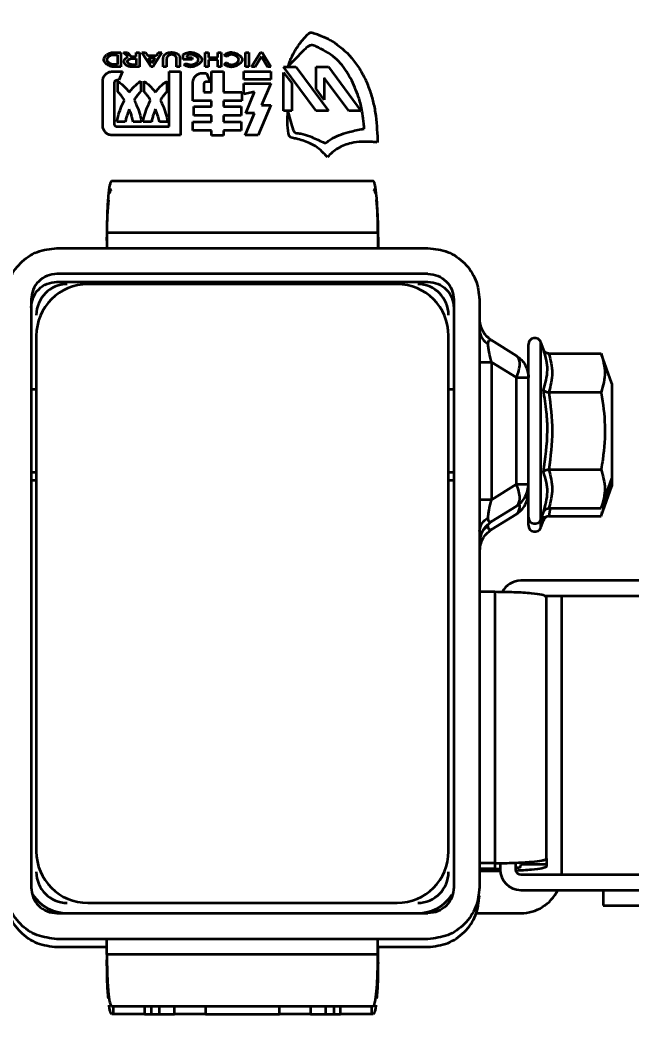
# Model space of a CAD drawing. Header units: millimetres. Extents: x 0 to 420, y 0 to 297.
# Drawn here: x 256.252 to 256.846, y 173.773 to 174.745 of the extents above; entities that cross this region are included whole.
import ezdxf

# ---------------------------------------------------------------- set-up
doc = ezdxf.new("R2010")
doc.units = ezdxf.units.MM
doc.layers.add('尺寸线层', color=150, linetype='Continuous')
doc.styles.add('SLDTEXTSTYLE2', font='TXT', dxfattribs={"width": 0.7})
doc.dimstyles.new('SLDDIMSTYLE0', dxfattribs={"dimtxt": 3.5, "dimasz": 3.302, "dimexe": 0, "dimexo": 0.0625, "dimgap": 0.875, "dimtad": 1, "dimdec": 1, "dimlfac": 100, "dimrnd": 1e-09, "dimzin": 12, "dimdsep": 46, "dimtxsty": 'SLDTEXTSTYLE2', "dimsah": 1, "dimcen": 0.09, "dimadec": 0, "dimazin": 3, "dimtfac": 1, "dimtdec": 3, "dimtofl": 0, "dimtmove": 0, "dimatfit": 3, "dimfxl": 0, "dimfrac": 2, "dimtolj": 1, "dimtzin": 12, "dimarcsym": 0})

# ---------------------------------------------------------------- blocks, each defined once
blk = doc.blocks.new('_D_6')
at = {"layer": '尺寸线层'}
for p, q in [((91.21537, 164.91724), (91.21537, 234.19224)), ((321.31537, 165.18705), (321.31537, 234.19224)), ((321.31537, 233.19224), (91.21537, 233.19224))]:
    blk.add_line(p, q, dxfattribs=at)
for points in [[(91.21537, 233.19224), (94.51737, 232.68424), (94.51737, 233.70024)], [(321.31537, 233.19224), (318.01337, 233.70024), (318.01337, 232.68424)]]:
    blk.add_solid(points, dxfattribs=at)
at = {"layer": '尺寸线层', "insert": (205.17264, 237.70398), "char_height": 3.5, "attachment_point": 1, "style": 'SLDTEXTSTYLE2'}
blk.add_mtext('23010', dxfattribs=at)
blk = doc.blocks.new('_D_7')
at = {"layer": '尺寸线层'}
for p, q in [((70.59704, 160.40224), (70.59704, 246.19224)), ((332.81559, 175.11669), (332.81559, 246.19224)), ((332.81559, 245.19224), (70.59704, 245.19224))]:
    blk.add_line(p, q, dxfattribs=at)
for points in [[(70.59704, 245.19224), (73.89904, 244.68424), (73.89904, 245.70024)], [(332.81559, 245.19224), (329.51359, 245.70024), (329.51359, 244.68424)]]:
    blk.add_solid(points, dxfattribs=at)
at = {"layer": '尺寸线层', "insert": (202.87576, 249.70398), "char_height": 3.5, "attachment_point": 1, "style": 'SLDTEXTSTYLE2'}
blk.add_mtext('26221.85', dxfattribs=at)

msp = doc.modelspace()

# ---------------------------------------------------------------- linework, layer by layer
at = {"color": 7, "linetype": 'Continuous', "lineweight": 35}
for p, q in [((256.34212, 174.7133), (256.34976, 174.7133)), ((256.34241, 174.71112), (256.34661, 174.71112)), ((256.34661, 174.71112), (256.34661, 174.70152)), ((256.34976, 174.7133), (256.34976, 174.69934)), ((256.35241, 174.7133), (256.3563, 174.7133)), ((256.35688, 174.70894), (256.35241, 174.7133)), ((256.3563, 174.7133), (256.36008, 174.70942)), ((256.36097, 174.70944), (256.36481, 174.70944)), ((256.36111, 174.70748), (256.36481, 174.70748)), ((256.36481, 174.7133), (256.36804, 174.7133)), ((256.36481, 174.70944), (256.36481, 174.7133)), ((256.36481, 174.70748), (256.36481, 174.7014)), ((256.36804, 174.7133), (256.36804, 174.69934)), ((256.37043, 174.7133), (256.37382, 174.7133)), ((256.37918, 174.69934), (256.37043, 174.7133)), ((256.37382, 174.7133), (256.37566, 174.71021)), ((256.37566, 174.71021), (256.38438, 174.71021)), ((256.38002, 174.70277), (256.37679, 174.70823)), ((256.37679, 174.70823), (256.38322, 174.70823)), ((256.38322, 174.70823), (256.38002, 174.70277)), ((256.38958, 174.7133), (256.38083, 174.69934)), ((256.38438, 174.71021), (256.38616, 174.7133)), ((256.38616, 174.7133), (256.38958, 174.7133)), ((256.39108, 174.69934), (256.39108, 174.7077)), ((256.39423, 174.7071), (256.39423, 174.69934)), ((256.40403, 174.69934), (256.40403, 174.7071)), ((256.40718, 174.7077), (256.40718, 174.69934)), ((256.41054, 174.70643), (256.41054, 174.7114)), ((256.419, 174.70643), (256.41054, 174.70643)), ((256.4138, 174.71021), (256.4138, 174.70843)), ((256.4138, 174.70843), (256.419, 174.70843)), ((256.419, 174.70843), (256.419, 174.70643)), ((256.43169, 174.7133), (256.43484, 174.7133)), ((256.43169, 174.69934), (256.43169, 174.7133)), ((256.43484, 174.7133), (256.43484, 174.70833)), ((256.43484, 174.70833), (256.44406, 174.70833)), ((256.43484, 174.70627), (256.43484, 174.69934)), ((256.44406, 174.70627), (256.43484, 174.70627)), ((256.44406, 174.7133), (256.44721, 174.7133)), ((256.44406, 174.70833), (256.44406, 174.7133)), ((256.44406, 174.69934), (256.44406, 174.70627)), ((256.44721, 174.7133), (256.44721, 174.69934)), ((256.45273, 174.70924), (256.45023, 174.71078)), ((256.47093, 174.69934), (256.47093, 174.7133)), ((256.47093, 174.7133), (256.47418, 174.7133)), ((256.47418, 174.7133), (256.47418, 174.69934)), ((256.47681, 174.69934), (256.48543, 174.7133)), ((256.48622, 174.70926), (256.48033, 174.69934)), ((256.48543, 174.7133), (256.48698, 174.7133)), ((256.49207, 174.69934), (256.48622, 174.70926)), ((256.48698, 174.7133), (256.49559, 174.69934)), ((256.34661, 174.70152), (256.34272, 174.70152)), ((256.34976, 174.69934), (256.34272, 174.69934)), ((256.36804, 174.69934), (256.36006, 174.69934)), ((256.36481, 174.7014), (256.36055, 174.7014)), ((256.38083, 174.69934), (256.37918, 174.69934)), ((256.39423, 174.69934), (256.39108, 174.69934)), ((256.40718, 174.69934), (256.40403, 174.69934)), ((256.41122, 174.70122), (256.41325, 174.70288)), ((256.43484, 174.69934), (256.43169, 174.69934)), ((256.44721, 174.69934), (256.44406, 174.69934)), ((256.45023, 174.70188), (256.45273, 174.70342)), ((256.47418, 174.69934), (256.47093, 174.69934)), ((256.48033, 174.69934), (256.47681, 174.69934)), ((256.49559, 174.69934), (256.49207, 174.69934)), ((256.50784, 174.69931), (256.51968, 174.69931)), ((256.53941, 174.65674), (256.50784, 174.69931)), ((256.51968, 174.69931), (256.55125, 174.65674)), ((256.53941, 174.69931), (256.55125, 174.69931)), ((256.53941, 174.67802), (256.53941, 174.69931)), ((256.55125, 174.69931), (256.58283, 174.65674)), ((256.34181, 174.69478), (256.3515, 174.69478)), ((256.34798, 174.68629), (256.34618, 174.68629)), ((256.3515, 174.69478), (256.34798, 174.68629)), ((256.39668, 174.69478), (256.40774, 174.69478)), ((256.39668, 174.64145), (256.39668, 174.69478)), ((256.40774, 174.69478), (256.40774, 174.63296)), ((256.42909, 174.69332), (256.43286, 174.69332)), ((256.43286, 174.69332), (256.43655, 174.68492)), ((256.43775, 174.69478), (256.44967, 174.69478)), ((256.43775, 174.67491), (256.43775, 174.69478)), ((256.44967, 174.69478), (256.44967, 174.67491)), ((256.46931, 174.68714), (256.46931, 174.69477)), ((256.46931, 174.69477), (256.49529, 174.69477)), ((256.49529, 174.68714), (256.46931, 174.68714)), ((256.49529, 174.69477), (256.49529, 174.68714)), ((256.50784, 174.65674), (256.50784, 174.69399)), ((256.50784, 174.69399), (256.51573, 174.68335)), ((256.57099, 174.65674), (256.54731, 174.68867)), ((256.54731, 174.68867), (256.54731, 174.66738)), ((256.33237, 174.64239), (256.33237, 174.68544)), ((256.34344, 174.68364), (256.34344, 174.64411)), ((256.34695, 174.67523), (256.34695, 174.68544)), ((256.36916, 174.68544), (256.36916, 174.67523)), ((256.37242, 174.67523), (256.37242, 174.68544)), ((256.39462, 174.68544), (256.39462, 174.67523)), ((256.41975, 174.66651), (256.41975, 174.68398)), ((256.43046, 174.68252), (256.43046, 174.67491)), ((256.43655, 174.68492), (256.43312, 174.68492)), ((256.4693, 174.68305), (256.49528, 174.68305)), ((256.4693, 174.67286), (256.4693, 174.68305)), ((256.49528, 174.68305), (256.48645, 174.6622)), ((256.51573, 174.68335), (256.51573, 174.65674)), ((256.54731, 174.66738), (256.53941, 174.67802)), ((256.43046, 174.67491), (256.43775, 174.67491)), ((256.44967, 174.67491), (256.46742, 174.67491)), ((256.46742, 174.67491), (256.46742, 174.66651)), ((256.47951, 174.67525), (256.4693, 174.67286)), ((256.47102, 174.6544), (256.47951, 174.67525)), ((256.43775, 174.66651), (256.41975, 174.66651)), ((256.4206, 174.66075), (256.43775, 174.66075)), ((256.4206, 174.65201), (256.4206, 174.66075)), ((256.43775, 174.66075), (256.43775, 174.66651)), ((256.44967, 174.66651), (256.44967, 174.66075)), ((256.46742, 174.66651), (256.44967, 174.66651)), ((256.44967, 174.66075), (256.46656, 174.66075)), ((256.46656, 174.66075), (256.46656, 174.65201)), ((256.49528, 174.6622), (256.48328, 174.63313)), ((256.48645, 174.6622), (256.49528, 174.6622)), ((256.43775, 174.65201), (256.4206, 174.65201)), ((256.43775, 174.64591), (256.43775, 174.65201)), ((256.44967, 174.65201), (256.44967, 174.64591)), ((256.46656, 174.65201), (256.44967, 174.65201)), ((256.47068, 174.63313), (256.47951, 174.6544)), ((256.47951, 174.6544), (256.47102, 174.6544)), ((256.51573, 174.65674), (256.50784, 174.65674)), ((256.55125, 174.65674), (256.53941, 174.65674)), ((256.58283, 174.65674), (256.57099, 174.65674)), ((256.35424, 174.64617), (256.34609, 174.64617)), ((256.34618, 174.64145), (256.39668, 174.64145)), ((256.3701, 174.64617), (256.36187, 174.64617)), ((256.3797, 174.64617), (256.37147, 174.64617)), ((256.39548, 174.64617), (256.38734, 174.64617)), ((256.41975, 174.64591), (256.43775, 174.64591)), ((256.41975, 174.63751), (256.41975, 174.64591)), ((256.43775, 174.63751), (256.41975, 174.63751)), ((256.43775, 174.63262), (256.43775, 174.63751)), ((256.44967, 174.64591), (256.46665, 174.64591)), ((256.44967, 174.63751), (256.44967, 174.63262)), ((256.46665, 174.63751), (256.44967, 174.63751)), ((256.46665, 174.64591), (256.46665, 174.63751)), ((256.40774, 174.63296), (256.34181, 174.63296)), ((256.44967, 174.63262), (256.43775, 174.63262)), ((256.48328, 174.63313), (256.47068, 174.63313)), ((256.59474, 174.58859), (256.34094, 174.58859)), ((256.33634, 174.53859), (256.59934, 174.53859)), ((256.33634, 174.53859), (256.33634, 174.52359)), ((256.59934, 174.53859), (256.59934, 174.52359)), ((256.59944, 174.53087), (256.59944, 174.52359)), ((256.28789, 174.52359), (256.64789, 174.52359)), ((256.64789, 174.49859), (256.28789, 174.49859)), ((256.28789, 174.49087), (256.64789, 174.49087)), ((256.61789, 174.48859), (256.31789, 174.48859)), ((256.26289, 174.47359), (256.26289, 173.90359)), ((256.67289, 174.47359), (256.67289, 173.90359)), ((256.69789, 174.47359), (256.69789, 173.90359)), ((256.69939, 174.44626), (256.69806, 174.45247)), ((256.70037, 174.44457), (256.69858, 174.44941)), ((256.26789, 174.43859), (256.26789, 173.93859)), ((256.66789, 173.93859), (256.66789, 174.43859)), ((256.70889, 174.4346), (256.70712, 174.43602)), ((256.70911, 174.43423), (256.70964, 174.43422)), ((256.70964, 174.43422), (256.73364, 174.41923)), ((256.74539, 174.39899), (256.74539, 174.43012)), ((256.75987, 174.42543), (256.75739, 174.43224)), ((256.75739, 174.26038), (256.75739, 174.43224)), ((256.76508, 174.42136), (256.81581, 174.42136)), ((256.82639, 174.39231), (256.81581, 174.42136)), ((256.70964, 174.41302), (256.70964, 174.27956)), ((256.70964, 174.41302), (256.73364, 174.39803)), ((256.73364, 174.29455), (256.73364, 174.39803)), ((256.73364, 174.39803), (256.74539, 174.39803)), ((256.74539, 174.29455), (256.74539, 174.39803)), ((256.26789, 174.38631), (256.26289, 174.38631)), ((256.67289, 174.38631), (256.66789, 174.38631)), ((256.82639, 174.39231), (256.82639, 174.30031)), ((256.76508, 174.38384), (256.81581, 174.38384)), ((256.76508, 174.30878), (256.81581, 174.30878)), ((256.26289, 174.30631), (256.26789, 174.30631)), ((256.26289, 174.29859), (256.26789, 174.29859)), ((256.66789, 174.30631), (256.67289, 174.30631)), ((256.66789, 174.29859), (256.67289, 174.29859)), ((256.81581, 174.27125), (256.82639, 174.30031)), ((256.82639, 174.30031), (256.82639, 174.29259)), ((256.70964, 174.27956), (256.73364, 174.29455)), ((256.73364, 174.29455), (256.74539, 174.29455)), ((256.74539, 174.2625), (256.74539, 174.29455)), ((256.81581, 174.26353), (256.82639, 174.29259)), ((256.74431, 174.28683), (256.74539, 174.28683)), ((256.70964, 174.25835), (256.73364, 174.27335)), ((256.76508, 174.27125), (256.81581, 174.27125)), ((256.76649, 174.27125), (256.76508, 174.26353)), ((256.70964, 174.25064), (256.73364, 174.26563)), ((256.74539, 174.25478), (256.74539, 174.2625)), ((256.75739, 174.26038), (256.75987, 174.26719)), ((256.75739, 174.25266), (256.75739, 174.26038)), ((256.75739, 174.25266), (256.75987, 174.25947)), ((256.75987, 174.25947), (256.76072, 174.2638)), ((256.76508, 174.26353), (256.81581, 174.26353)), ((256.81664, 174.26785), (256.81581, 174.26353)), ((256.7018, 174.25034), (256.70633, 174.25446)), ((256.6985, 174.24414), (256.69789, 174.2372)), ((256.69806, 174.24011), (256.69939, 174.24632)), ((256.69826, 174.2401), (256.69856, 174.24243)), ((256.69858, 174.24317), (256.70037, 174.24801)), ((256.6985, 174.23643), (256.69789, 174.22949)), ((256.69806, 174.23239), (256.69913, 174.23737)), ((256.69826, 174.23238), (256.69856, 174.23471)), ((256.89789, 174.20109), (256.73789, 174.20109)), ((256.71289, 174.1901), (256.69789, 174.1901)), ((256.71289, 174.1901), (256.71289, 173.9271)), ((256.89789, 174.18609), (256.76059, 174.18609)), ((256.76289, 173.93171), (256.76289, 174.1855)), ((256.77789, 173.91859), (256.77789, 174.18609)), ((256.76289, 173.93171), (256.76289, 173.92585)), ((256.71289, 173.9271), (256.69789, 173.9271)), ((256.71289, 173.92169), (256.69789, 173.92169)), ((256.71289, 173.91939), (256.69789, 173.91939)), ((256.71289, 173.9271), (256.71289, 173.92169)), ((256.71289, 173.92169), (256.71812, 173.92178)), ((256.71821, 173.91948), (256.71289, 173.91939)), ((256.71789, 173.92719), (256.71789, 173.92109)), ((256.73289, 173.92751), (256.73289, 173.92109)), ((256.76289, 173.92585), (256.73789, 173.92585)), ((256.73789, 173.92399), (256.73789, 173.92585)), ((256.76289, 173.92585), (256.76289, 173.92399)), ((256.77781, 173.91609), (256.77789, 173.91859)), ((256.73789, 173.91609), (256.89789, 173.91609)), ((256.73789, 173.90109), (256.89789, 173.90109)), ((256.81789, 173.90109), (256.81789, 173.88609)), ((256.31789, 173.88859), (256.61789, 173.88859)), ((256.81789, 173.88609), (257.10289, 173.88609)), ((256.28789, 173.87859), (256.64789, 173.87859)), ((256.69445, 173.87859), (256.73789, 173.87859)), ((256.64789, 173.85359), (256.28789, 173.85359)), ((256.33634, 173.83859), (256.33634, 173.85359)), ((256.59934, 173.83859), (256.59934, 173.85359)), ((256.28789, 173.84587), (256.33634, 173.84587)), ((256.59934, 173.84587), (256.64789, 173.84587)), ((256.59943, 173.83087), (256.59943, 173.84587)), ((256.59934, 173.83859), (256.33634, 173.83859)), ((256.33644, 173.83087), (256.33644, 173.83327)), ((256.34095, 173.78859), (256.59473, 173.78859)), ((256.34291, 173.78087), (256.34291, 173.78859)), ((256.37278, 173.78859), (256.37278, 173.78087)), ((256.37934, 173.78859), (256.37934, 173.78087)), ((256.38712, 173.78859), (256.38712, 173.78087)), ((256.38716, 173.78859), (256.38716, 173.78087)), ((256.40204, 173.78087), (256.40204, 173.78859)), ((256.43193, 173.78859), (256.43193, 173.78087)), ((256.50395, 173.78087), (256.50395, 173.78859)), ((256.53383, 173.78859), (256.53383, 173.78087)), ((256.54871, 173.78087), (256.54871, 173.78859)), ((256.54875, 173.78087), (256.54875, 173.78859)), ((256.55654, 173.78859), (256.55654, 173.78087)), ((256.56309, 173.78087), (256.56309, 173.78859)), ((256.59296, 173.78859), (256.59296, 173.78087)), ((256.34291, 173.78087), (256.34104, 173.78087)), ((256.37278, 173.78087), (256.34291, 173.78087)), ((256.37278, 173.78087), (256.37934, 173.78087)), ((256.37934, 173.78087), (256.38712, 173.78087)), ((256.38716, 173.78087), (256.38712, 173.78087)), ((256.38716, 173.78087), (256.40204, 173.78087)), ((256.43193, 173.78087), (256.40204, 173.78087)), ((256.43193, 173.78087), (256.50395, 173.78087)), ((256.53383, 173.78087), (256.50395, 173.78087)), ((256.53383, 173.78087), (256.54871, 173.78087)), ((256.54875, 173.78087), (256.54871, 173.78087)), ((256.54871, 173.78087), (256.55654, 173.78087)), ((256.55654, 173.78087), (256.56309, 173.78087)), ((256.59296, 173.78087), (256.56309, 173.78087)), ((256.59483, 173.78087), (256.59296, 173.78087))]:
    msp.add_line(p, q, dxfattribs=at)
for centre, radius, start, end in [((256.31789, 174.43859), 0.05, 90, 180), ((256.29789, 174.45859), 0.03, 90, 180), ((256.61789, 174.43859), 0.05, 0, 90), ((256.63789, 174.45859), 0.03, 0, 90), ((256.75157, 174.43012), 0.00619, 20, 180), ((256.75157, 174.2625), 0.00619, 180, 340), ((256.75157, 174.25478), 0.00619, 180, 340), ((256.73789, 174.18109), 0.02, 90, 153.149), ((256.31789, 173.93859), 0.05, 180, 270), ((256.61789, 173.93859), 0.05, 270, 0), ((256.29789, 173.91859), 0.03, 180, 270), ((256.63789, 173.91859), 0.03, 270, 0), ((256.73789, 173.92109), 0.02, 180, 270), ((256.73789, 173.92109), 0.005, 180, 270), ((256.73789, 173.91859), 0.04, 270, 334.05552), ((256.29789, 173.91859), 0.04, 213.74136, 270), ((256.63789, 173.91859), 0.04, 270, 326.27433)]:
    msp.add_arc(centre, radius, start, end, dxfattribs=at)
for points, knots in [([(256.51266, 174.70027), (256.51308, 174.70189), (256.51435, 174.70675), (256.51841, 174.71427), (256.52396, 174.72301), (256.52869, 174.72817), (256.53108, 174.73078)], [0, 0, 0, 0, 0.138868, 0.417722, 0.706333, 1, 1, 1, 1]), ([(256.53108, 174.73078), (256.53159, 174.73125), (256.53246, 174.73205), (256.53406, 174.73258), (256.53555, 174.73253), (256.53649, 174.73226), (256.53698, 174.73212)], [0, 0, 0, 0, 0.319453, 0.543111, 0.766311, 1, 1, 1, 1]), ([(256.53698, 174.73212), (256.53855, 174.73159), (256.5465, 174.72891), (256.56173, 174.72102), (256.57577, 174.70677), (256.58485, 174.6921), (256.59025, 174.68024), (256.59421, 174.66785), (256.59796, 174.65067), (256.59852, 174.63745), (256.59891, 174.62856)], [0, 0, 0, 0, 0.03865, 0.194338, 0.392706, 0.493149, 0.593544, 0.693896, 0.794211, 1, 1, 1, 1]), ([(256.58146, 174.66742), (256.58092, 174.669), (256.57821, 174.6769), (256.57352, 174.68769), (256.5663, 174.69895), (256.55726, 174.70947), (256.54695, 174.71555), (256.53859, 174.71949), (256.53597, 174.72035), (256.53388, 174.72027), (256.53088, 174.71885), (256.52392, 174.71185), (256.51755, 174.7053), (256.51266, 174.70027)], [0, 0, 0, 0, 0.048169, 0.241379, 0.33788, 0.433916, 0.639701, 0.675797, 0.701807, 0.718369, 0.734888, 0.796355, 1, 1, 1, 1]), ([(256.34272, 174.69934), (256.34188, 174.69943), (256.33965, 174.69968), (256.33681, 174.70118), (256.33467, 174.70309), (256.33366, 174.70472), (256.33332, 174.70616), (256.33354, 174.70765), (256.33451, 174.70946), (256.3366, 174.71145), (256.33932, 174.71298), (256.34136, 174.71321), (256.34212, 174.7133)], [0, 0, 0, 0, 0.103068, 0.272975, 0.380129, 0.450745, 0.504132, 0.557726, 0.630958, 0.750137, 0.907593, 1, 1, 1, 1]), ([(256.34272, 174.70152), (256.34213, 174.70159), (256.34065, 174.70177), (256.33877, 174.70283), (256.33739, 174.70415), (256.33673, 174.70532), (256.33654, 174.70634), (256.33675, 174.70741), (256.33749, 174.7087), (256.33892, 174.70999), (256.34068, 174.71093), (256.34191, 174.71107), (256.34241, 174.71112)], [0, 0, 0, 0, 0.107522, 0.269023, 0.38047, 0.452163, 0.50862, 0.565188, 0.646662, 0.775363, 0.910485, 1, 1, 1, 1]), ([(256.36006, 174.69934), (256.35928, 174.69943), (256.35743, 174.69964), (256.35526, 174.70076), (256.35378, 174.70212), (256.35312, 174.70321), (256.35291, 174.70428), (256.3531, 174.70545), (256.35383, 174.70683), (256.35512, 174.70819), (256.35633, 174.70871), (256.35688, 174.70894)], [0, 0, 0, 0, 0.147974, 0.353463, 0.450206, 0.530143, 0.591907, 0.65363, 0.750939, 0.887099, 1, 1, 1, 1]), ([(256.36055, 174.7014), (256.36015, 174.70145), (256.35942, 174.70153), (256.35859, 174.70189), (256.35803, 174.70221), (256.35763, 174.70248), (256.35725, 174.70279), (256.35683, 174.70322), (256.35649, 174.70372), (256.35635, 174.70424), (256.35635, 174.70457), (256.35642, 174.70493), (256.3566, 174.70529), (256.35692, 174.7057), (256.35722, 174.70599), (256.35755, 174.70624), (256.35789, 174.70648), (256.35825, 174.70668), (256.35862, 174.70686), (256.359, 174.70703), (256.35939, 174.70717), (256.35979, 174.70729), (256.36016, 174.70738), (256.3606, 174.70746), (256.36094, 174.70747), (256.36111, 174.70748)], [0, 0, 0, 0, 0.104931, 0.188559, 0.230252, 0.271948, 0.313654, 0.355384, 0.425825, 0.468883, 0.490273, 0.510955, 0.563746, 0.591003, 0.644663, 0.671402, 0.698138, 0.751654, 0.778385, 0.805115, 0.858613, 0.885344, 0.912077, 0.955815, 1, 1, 1, 1]), ([(256.36008, 174.70942), (256.36016, 174.70942), (256.36031, 174.70943), (256.36061, 174.70944), (256.36083, 174.70944), (256.36097, 174.70944)], [0, 0, 0, 0, 0.253407, 0.506797, 1, 1, 1, 1]), ([(256.39108, 174.7077), (256.39112, 174.70812), (256.39122, 174.70916), (256.39203, 174.71069), (256.39338, 174.7121), (256.39559, 174.71319), (256.39876, 174.71353), (256.402, 174.71339), (256.40465, 174.7123), (256.40618, 174.71081), (256.40704, 174.70918), (256.40714, 174.7081), (256.40718, 174.7077)], [0, 0, 0, 0, 0.057396, 0.142461, 0.228893, 0.320305, 0.471061, 0.658867, 0.756094, 0.853964, 0.944424, 1, 1, 1, 1]), ([(256.40403, 174.7071), (256.40399, 174.70745), (256.4039, 174.70824), (256.40316, 174.70943), (256.40195, 174.71049), (256.4003, 174.71122), (256.39852, 174.71133), (256.39684, 174.71078), (256.3955, 174.70986), (256.39461, 174.70872), (256.39426, 174.70777), (256.39424, 174.70725), (256.39423, 174.7071)], [0, 0, 0, 0, 0.075155, 0.16832, 0.291124, 0.415852, 0.54785, 0.661465, 0.788026, 0.890381, 0.967538, 1, 1, 1, 1]), ([(256.41054, 174.7114), (256.41207, 174.71218), (256.41476, 174.71356), (256.41954, 174.71356), (256.42345, 174.71214), (256.42631, 174.71023), (256.42776, 174.70854), (256.42838, 174.70723), (256.42848, 174.70602), (256.42812, 174.70472), (256.42697, 174.70303), (256.42429, 174.70092), (256.42055, 174.69934), (256.41635, 174.699), (256.41333, 174.69989), (256.41176, 174.70088), (256.41122, 174.70122)], [0, 0, 0, 0, 0.120432, 0.213162, 0.331684, 0.413005, 0.455865, 0.488872, 0.514902, 0.540892, 0.583063, 0.658706, 0.781016, 0.867724, 0.954736, 1, 1, 1, 1]), ([(256.41325, 174.70288), (256.41398, 174.70245), (256.41541, 174.7016), (256.41792, 174.70125), (256.42045, 174.70175), (256.42256, 174.70277), (256.42407, 174.704), (256.42485, 174.70507), (256.42516, 174.70606), (256.42508, 174.70702), (256.42454, 174.70816), (256.42316, 174.7096), (256.42096, 174.71085), (256.41822, 174.71155), (256.41575, 174.71118), (256.41438, 174.71049), (256.4138, 174.71021)], [0, 0, 0, 0, 0.08987, 0.176538, 0.263027, 0.362446, 0.423179, 0.470099, 0.500982, 0.532068, 0.57022, 0.633522, 0.742023, 0.836258, 0.931198, 1, 1, 1, 1]), ([(256.45023, 174.71078), (256.4512, 174.71151), (256.45313, 174.71296), (256.45666, 174.71366), (256.46054, 174.71311), (256.46381, 174.71161), (256.46617, 174.70963), (256.46725, 174.7081), (256.46768, 174.70668), (256.46755, 174.70531), (256.46676, 174.7037), (256.46476, 174.70167), (256.46137, 174.6998), (256.4573, 174.6989), (256.45358, 174.69961), (256.45142, 174.70084), (256.45042, 174.70171), (256.45023, 174.70188)], [0, 0, 0, 0, 0.0851898, 0.1689633, 0.2461857, 0.3609459, 0.4182105, 0.4624632, 0.4917446, 0.5212139, 0.5573808, 0.6170712, 0.7200168, 0.8276822, 0.9052049, 0.9826242, 1, 1, 1, 1]), ([(256.45273, 174.70342), (256.45331, 174.70292), (256.45447, 174.70194), (256.45668, 174.70133), (256.45916, 174.70152), (256.46144, 174.70247), (256.46313, 174.7038), (256.46398, 174.70499), (256.46432, 174.706), (256.46425, 174.70702), (256.46368, 174.70819), (256.46234, 174.70958), (256.46009, 174.71083), (256.45743, 174.71139), (256.45503, 174.71091), (256.45357, 174.71006), (256.45289, 174.7094), (256.45273, 174.70924)], [0, 0, 0, 0, 0.079836, 0.158698, 0.232948, 0.337554, 0.41275, 0.456024, 0.489191, 0.522624, 0.56103, 0.622793, 0.723203, 0.826712, 0.901133, 0.975506, 1, 1, 1, 1]), ([(256.33237, 174.68544), (256.33248, 174.68651), (256.33268, 174.68864), (256.33433, 174.69142), (256.33672, 174.69353), (256.33935, 174.69463), (256.34112, 174.69474), (256.34181, 174.69478)], [0, 0, 0, 0, 0.217033, 0.432668, 0.640579, 0.859649, 1, 1, 1, 1]), ([(256.34618, 174.68629), (256.34585, 174.68626), (256.34518, 174.6862), (256.34431, 174.6857), (256.34374, 174.68497), (256.34347, 174.68426), (256.34345, 174.68381), (256.34344, 174.68364)], [0, 0, 0, 0, 0.23459, 0.46963, 0.6837, 0.878789, 1, 1, 1, 1]), ([(256.41975, 174.68398), (256.41985, 174.68505), (256.42005, 174.68718), (256.4217, 174.68996), (256.42409, 174.69206), (256.4267, 174.69317), (256.42843, 174.69328), (256.42909, 174.69332)], [0, 0, 0, 0, 0.2182785, 0.4351494, 0.6441626, 0.864466, 1, 1, 1, 1]), ([(256.34695, 174.68544), (256.34831, 174.68446), (256.35108, 174.68246), (256.35482, 174.67885), (256.357, 174.6761), (256.3581, 174.67472)], [0, 0, 0, 0, 0.322508, 0.65906, 1, 1, 1, 1]), ([(256.3581, 174.67472), (256.35913, 174.67603), (256.36123, 174.6787), (256.36491, 174.68235), (256.36774, 174.6844), (256.36916, 174.68544)], [0, 0, 0, 0, 0.323586, 0.659323, 1, 1, 1, 1]), ([(256.37242, 174.68544), (256.37377, 174.68446), (256.37653, 174.68246), (256.38023, 174.67884), (256.38239, 174.6761), (256.38348, 174.67472)], [0, 0, 0, 0, 0.323845, 0.659773, 1, 1, 1, 1]), ([(256.38348, 174.67472), (256.38451, 174.67603), (256.38662, 174.67871), (256.39032, 174.68237), (256.39318, 174.68441), (256.39462, 174.68544)], [0, 0, 0, 0, 0.322168, 0.658364, 1, 1, 1, 1]), ([(256.43312, 174.68492), (256.43275, 174.68489), (256.43214, 174.68485), (256.43134, 174.68446), (256.43081, 174.68388), (256.43051, 174.6832), (256.43048, 174.68272), (256.43046, 174.68252)], [0, 0, 0, 0, 0.2727578, 0.4578419, 0.6443533, 0.8508999, 1, 1, 1, 1]), ([(256.34609, 174.64617), (256.34644, 174.6478), (256.34737, 174.65222), (256.34972, 174.65928), (256.35216, 174.66448), (256.35338, 174.66709)], [0, 0, 0, 0, 0.22528, 0.610558, 1, 1, 1, 1]), ([(256.35338, 174.66709), (256.35244, 174.66847), (256.351, 174.67059), (256.34882, 174.67328), (256.34757, 174.67458), (256.34695, 174.67523)], [0, 0, 0, 0, 0.481223, 0.740091, 1, 1, 1, 1]), ([(256.36916, 174.67523), (256.36804, 174.674), (256.36632, 174.6721), (256.36426, 174.66933), (256.3633, 174.66783), (256.36281, 174.66709)], [0, 0, 0, 0, 0.484106, 0.741689, 1, 1, 1, 1]), ([(256.36281, 174.66709), (256.36353, 174.66558), (256.36549, 174.66151), (256.36817, 174.65458), (256.36946, 174.64898), (256.3701, 174.64617)], [0, 0, 0, 0, 0.225097, 0.610128, 1, 1, 1, 1]), ([(256.37147, 174.64617), (256.37182, 174.6478), (256.37275, 174.65222), (256.3751, 174.65928), (256.37754, 174.66448), (256.37876, 174.66709)], [0, 0, 0, 0, 0.225279, 0.610555, 1, 1, 1, 1]), ([(256.37876, 174.66709), (256.37784, 174.66848), (256.37642, 174.67061), (256.37423, 174.67328), (256.37302, 174.67458), (256.37242, 174.67523)], [0, 0, 0, 0, 0.48414, 0.741719, 1, 1, 1, 1]), ([(256.39462, 174.67523), (256.39349, 174.67401), (256.39174, 174.67212), (256.3897, 174.66932), (256.3887, 174.66783), (256.38819, 174.66709)], [0, 0, 0, 0, 0.482099, 0.740834, 1, 1, 1, 1]), ([(256.38819, 174.66709), (256.38891, 174.66558), (256.39086, 174.66151), (256.39355, 174.65458), (256.39484, 174.64898), (256.39548, 174.64617)], [0, 0, 0, 0, 0.225098, 0.610129, 1, 1, 1, 1]), ([(256.58605, 174.63922), (256.58591, 174.64088), (256.58548, 174.64587), (256.58472, 174.6531), (256.58323, 174.66084), (256.58205, 174.66523), (256.58146, 174.66742)], [0, 0, 0, 0, 0.174669, 0.524102, 0.761562, 1, 1, 1, 1]), ([(256.3581, 174.65817), (256.35746, 174.65663), (256.35633, 174.65392), (256.355, 174.64992), (256.35449, 174.64742), (256.35424, 174.64617)], [0, 0, 0, 0, 0.3958448, 0.6967928, 1, 1, 1, 1]), ([(256.36187, 174.64617), (256.36152, 174.6478), (256.36091, 174.65068), (256.35947, 174.65463), (256.35856, 174.65699), (256.3581, 174.65817)], [0, 0, 0, 0, 0.397481, 0.698479, 1, 1, 1, 1]), ([(256.38348, 174.65817), (256.38287, 174.65662), (256.38181, 174.65389), (256.38046, 174.6499), (256.37996, 174.64742), (256.3797, 174.64617)], [0, 0, 0, 0, 0.396668, 0.697235, 1, 1, 1, 1]), ([(256.38734, 174.64617), (256.38697, 174.6478), (256.38633, 174.65067), (256.38485, 174.65462), (256.38393, 174.65699), (256.38348, 174.65817)], [0, 0, 0, 0, 0.397021, 0.698347, 1, 1, 1, 1]), ([(256.5198, 174.62976), (256.51812, 174.62999), (256.51606, 174.63026), (256.5139, 174.6315), (256.51297, 174.63283), (256.51193, 174.6375), (256.51154, 174.64547), (256.51181, 174.65265), (256.51195, 174.6563)], [0, 0, 0, 0, 0.160025, 0.1969977, 0.234195, 0.3116862, 0.6494763, 1, 1, 1, 1]), ([(256.51195, 174.6563), (256.51241, 174.6547), (256.51333, 174.6515), (256.51501, 174.64534), (256.51636, 174.64082), (256.51724, 174.63789)], [0, 0, 0, 0, 0.2610648, 0.5221233, 1, 1, 1, 1]), ([(256.34181, 174.63296), (256.34071, 174.63307), (256.33853, 174.63328), (256.33568, 174.63496), (256.33358, 174.63738), (256.33252, 174.64), (256.33242, 174.64173), (256.33237, 174.64239)], [0, 0, 0, 0, 0.220827, 0.440436, 0.651052, 0.864309, 1, 1, 1, 1]), ([(256.34344, 174.64411), (256.34347, 174.6438), (256.34353, 174.64319), (256.34399, 174.64237), (256.34468, 174.64181), (256.34544, 174.6415), (256.34595, 174.64147), (256.34618, 174.64145)], [0, 0, 0, 0, 0.215909, 0.431679, 0.642748, 0.836136, 1, 1, 1, 1]), ([(256.51724, 174.63789), (256.51744, 174.63744), (256.51781, 174.63661), (256.51852, 174.63581), (256.51909, 174.63538), (256.51939, 174.63531), (256.51952, 174.63528)], [0, 0, 0, 0, 0.4140445, 0.7491204, 0.8856781, 1, 1, 1, 1]), ([(256.54928, 174.62604), (256.55064, 174.62702), (256.55448, 174.62979), (256.56154, 174.63319), (256.57149, 174.63641), (256.57872, 174.63792), (256.58296, 174.63881)], [0, 0, 0, 0, 0.137822, 0.3904798, 0.6426409, 1, 1, 1, 1]), ([(256.58296, 174.63881), (256.58337, 174.63889), (256.58408, 174.63903), (256.58512, 174.63917), (256.58574, 174.63921), (256.58605, 174.63922)], [0, 0, 0, 0, 0.400257, 0.699592, 1, 1, 1, 1]), ([(256.51952, 174.63528), (256.52119, 174.6351), (256.5259, 174.63458), (256.53493, 174.63159), (256.54193, 174.62822), (256.54616, 174.62619)], [0, 0, 0, 0, 0.177002, 0.501951, 1, 1, 1, 1]), ([(256.55025, 174.61173), (256.54916, 174.61298), (256.54434, 174.61852), (256.53434, 174.62584), (256.52432, 174.62854), (256.5198, 174.62976)], [0, 0, 0, 0, 0.1389856, 0.6119172, 1, 1, 1, 1]), ([(256.59891, 174.62856), (256.5989, 174.62835), (256.59889, 174.62793), (256.59881, 174.62711), (256.59876, 174.62649), (256.59872, 174.62609)], [0, 0, 0, 0, 0.252501, 0.504816, 1, 1, 1, 1]), ([(256.54616, 174.62619), (256.54664, 174.62602), (256.54738, 174.62577), (256.54834, 174.62575), (256.54892, 174.62583), (256.54918, 174.62598), (256.54928, 174.62604)], [0, 0, 0, 0, 0.4659208, 0.7194786, 0.8846349, 1, 1, 1, 1]), ([(256.59872, 174.62609), (256.59707, 174.62623), (256.58873, 174.62698), (256.57776, 174.62675), (256.56454, 174.62288), (256.55642, 174.61814), (256.55173, 174.61326), (256.55025, 174.61173)], [0, 0, 0, 0, 0.095059, 0.477947, 0.614031, 0.878763, 1, 1, 1, 1]), ([(256.34094, 174.58859), (256.34057, 174.5883), (256.33992, 174.5878), (256.33877, 174.58337), (256.33781, 174.57624), (256.33708, 174.56631), (256.33651, 174.55469), (256.33641, 174.54497), (256.33634, 174.53859)], [0, 0, 0, 0, 0.157309, 0.270586, 0.50035, 0.630794, 0.757716, 1, 1, 1, 1]), ([(256.33915, 174.57645), (256.3394, 174.57755), (256.34001, 174.58017), (256.34066, 174.58061), (256.34104, 174.58087)], [0, 0, 0, 0, 0.418606, 1, 1, 1, 1]), ([(256.59934, 174.53859), (256.59927, 174.54497), (256.59917, 174.55469), (256.5986, 174.56631), (256.59786, 174.57624), (256.5969, 174.58337), (256.59576, 174.5878), (256.59511, 174.5883), (256.59474, 174.58859)], [0, 0, 0, 0, 0.242279, 0.369203, 0.49965, 0.729414, 0.842683, 1, 1, 1, 1]), ([(256.59483, 174.58087), (256.59521, 174.58061), (256.59586, 174.58017), (256.59647, 174.57755), (256.59672, 174.57645)], [0, 0, 0, 0, 0.581362, 1, 1, 1, 1]), ([(256.33644, 174.53087), (256.3365, 174.53727), (256.3366, 174.54701), (256.33718, 174.55851), (256.33769, 174.5661), (256.33816, 174.56921), (256.33836, 174.57053)], [0, 0, 0, 0, 0.40645, 0.619376, 0.838216, 1, 1, 1, 1]), ([(256.59752, 174.5705), (256.59772, 174.56919), (256.59818, 174.56608), (256.59869, 174.55851), (256.59927, 174.54701), (256.59937, 174.53727), (256.59944, 174.53087)], [0, 0, 0, 0, 0.1607539, 0.3798564, 0.5930429, 1, 1, 1, 1]), ([(256.69789, 174.44365), (256.69839, 174.44081), (256.6993, 174.43575), (256.70418, 174.43203), (256.70633, 174.4304)], [0, 0, 0, 0, 0.559996, 1, 1, 1, 1]), ([(256.70725, 174.43618), (256.7064, 174.43683), (256.70388, 174.43876), (256.70157, 174.44177), (256.70066, 174.44418), (256.7005, 174.44462)], [0, 0, 0, 0, 0.294463, 0.87052, 1, 1, 1, 1]), ([(256.70633, 174.4304), (256.70638, 174.43126), (256.70647, 174.43306), (256.70732, 174.43488), (256.70841, 174.43449), (256.70911, 174.43423)], [0, 0, 0, 0, 0.243902, 0.508229, 1, 1, 1, 1]), ([(256.70964, 174.41302), (256.70873, 174.41638), (256.70745, 174.42117), (256.70647, 174.42718), (256.70638, 174.42936), (256.70633, 174.4304)], [0, 0, 0, 0, 0.5516135, 0.7848249, 1, 1, 1, 1]), ([(256.75987, 174.38587), (256.76178, 174.39235), (256.76456, 174.4018), (256.76316, 174.41517), (256.76103, 174.42182), (256.75987, 174.42543)], [0, 0, 0, 0, 0.499729, 0.72853, 1, 1, 1, 1]), ([(256.76508, 174.42136), (256.76452, 174.42142), (256.76342, 174.42155), (256.76191, 174.42243), (256.76067, 174.42372), (256.76009, 174.42483), (256.75987, 174.42541), (256.75987, 174.42543)], [0, 0, 0, 0, 0.23614, 0.471311, 0.732321, 0.993287, 1, 1, 1, 1]), ([(256.81581, 174.42136), (256.81762, 174.41522), (256.8213, 174.40272), (256.81766, 174.3902), (256.81581, 174.38384)], [0, 0, 0, 0, 0.491212, 1, 1, 1, 1]), ([(256.75987, 174.30675), (256.76178, 174.31993), (256.76456, 174.33912), (256.76316, 174.36569), (256.76102, 174.37877), (256.75987, 174.38587)], [0, 0, 0, 0, 0.500435, 0.728855, 1, 1, 1, 1]), ([(256.75987, 174.38587), (256.75987, 174.38586), (256.76009, 174.38557), (256.76067, 174.38501), (256.76191, 174.38437), (256.76342, 174.38393), (256.76452, 174.38387), (256.76508, 174.38384)], [0, 0, 0, 0, 0.0067129, 0.2676791, 0.5286892, 0.7638601, 1, 1, 1, 1]), ([(256.76508, 174.38384), (256.76679, 174.37135), (256.77022, 174.34633), (256.76679, 174.32131), (256.76508, 174.30878)], [0, 0, 0, 0, 0.499238, 1, 1, 1, 1]), ([(256.81581, 174.38384), (256.81586, 174.3836), (256.81779, 174.37289), (256.8204, 174.35115), (256.81879, 174.32614), (256.81638, 174.31208), (256.81581, 174.30878)], [0, 0, 0, 0, 0.009604, 0.432631, 0.866873, 1, 1, 1, 1]), ([(256.75987, 174.30675), (256.75987, 174.30676), (256.76009, 174.30705), (256.76067, 174.3076), (256.76191, 174.30825), (256.76342, 174.30869), (256.76452, 174.30875), (256.76508, 174.30878)], [0, 0, 0, 0, 0.0067129, 0.2676791, 0.5286892, 0.7638601, 1, 1, 1, 1]), ([(256.81581, 174.30878), (256.81762, 174.30264), (256.8213, 174.29013), (256.81766, 174.27762), (256.81581, 174.27125)], [0, 0, 0, 0, 0.491212, 1, 1, 1, 1]), ([(256.75987, 174.26719), (256.76178, 174.27387), (256.76456, 174.2836), (256.76316, 174.29681), (256.76103, 174.30325), (256.75987, 174.30675)], [0, 0, 0, 0, 0.499729, 0.72853, 1, 1, 1, 1]), ([(256.70633, 174.26218), (256.70638, 174.26322), (256.70647, 174.2654), (256.70745, 174.27141), (256.70873, 174.2762), (256.70964, 174.27956)], [0, 0, 0, 0, 0.215184, 0.448387, 1, 1, 1, 1]), ([(256.73364, 174.26563), (256.73455, 174.26652), (256.73636, 174.2683), (256.73723, 174.27216), (256.73676, 174.27505), (256.73664, 174.27581)], [0, 0, 0, 0, 0.424733, 0.849466, 1, 1, 1, 1]), ([(256.75987, 174.26719), (256.75987, 174.2672), (256.76009, 174.26779), (256.76067, 174.2689), (256.76191, 174.27018), (256.76342, 174.27107), (256.76452, 174.27119), (256.76508, 174.27125)], [0, 0, 0, 0, 0.0067129, 0.2676791, 0.5286892, 0.7638601, 1, 1, 1, 1]), ([(256.69789, 174.24893), (256.69839, 174.25177), (256.6993, 174.25683), (256.70418, 174.26054), (256.70633, 174.26218)], [0, 0, 0, 0, 0.559996, 1, 1, 1, 1]), ([(256.70964, 174.25835), (256.70873, 174.25801), (256.70745, 174.25751), (256.70647, 174.25951), (256.70638, 174.26131), (256.70633, 174.26218)], [0, 0, 0, 0, 0.5516135, 0.7848249, 1, 1, 1, 1]), ([(256.76508, 174.26353), (256.76452, 174.26347), (256.76342, 174.26335), (256.76191, 174.26246), (256.76067, 174.26118), (256.76009, 174.26007), (256.75987, 174.25949), (256.75987, 174.25947)], [0, 0, 0, 0, 0.23614, 0.471311, 0.732321, 0.993287, 1, 1, 1, 1]), ([(256.69887, 174.24387), (256.6995, 174.24571), (256.70081, 174.24955), (256.70454, 174.2546), (256.70794, 174.2571), (256.70964, 174.25835)], [0, 0, 0, 0, 0.315477, 0.657739, 1, 1, 1, 1]), ([(256.69887, 174.23615), (256.6995, 174.23799), (256.70081, 174.24183), (256.70454, 174.24688), (256.70794, 174.24938), (256.70964, 174.25064)], [0, 0, 0, 0, 0.315477, 0.657739, 1, 1, 1, 1]), ([(256.70964, 174.25064), (256.70873, 174.25029), (256.70745, 174.24979), (256.70647, 174.2518), (256.70638, 174.25359), (256.70633, 174.25446)], [0, 0, 0, 0, 0.551614, 0.784825, 1, 1, 1, 1]), ([(256.76055, 174.18684), (256.75991, 174.18703), (256.75747, 174.18774), (256.75048, 174.18863), (256.74062, 174.18936), (256.72898, 174.18994), (256.71926, 174.19004), (256.71289, 174.1901)], [0, 0, 0, 0, 0.099783, 0.383349, 0.544339, 0.700981, 1, 1, 1, 1]), ([(256.71289, 173.9271), (256.71927, 173.92717), (256.72899, 173.92727), (256.74061, 173.92785), (256.75054, 173.92858), (256.75767, 173.92954), (256.7621, 173.93068), (256.7626, 173.93133), (256.76289, 173.93171)], [0, 0, 0, 0, 0.242279, 0.369202, 0.49965, 0.729414, 0.842683, 1, 1, 1, 1]), ([(256.73289, 173.92267), (256.73391, 173.92279), (256.73583, 173.92302), (256.73745, 173.92348), (256.73773, 173.9238), (256.73789, 173.92399)], [0, 0, 0, 0, 0.317173, 0.599541, 1, 1, 1, 1]), ([(256.76289, 173.92399), (256.7626, 173.92361), (256.7621, 173.92297), (256.75768, 173.92182), (256.75051, 173.92087), (256.74126, 173.92016), (256.73586, 173.91992), (256.73354, 173.91982)], [0, 0, 0, 0, 0.215822, 0.371235, 0.686462, 0.865427, 1, 1, 1, 1]), ([(256.33634, 173.83859), (256.33641, 173.83221), (256.33651, 173.82249), (256.33708, 173.81087), (256.33782, 173.80094), (256.33878, 173.79381), (256.33992, 173.78938), (256.34057, 173.78888), (256.34095, 173.78859)], [0, 0, 0, 0, 0.242279, 0.369203, 0.49965, 0.729414, 0.842683, 1, 1, 1, 1]), ([(256.59473, 173.78859), (256.59511, 173.78888), (256.59576, 173.78938), (256.5969, 173.79381), (256.59786, 173.80094), (256.59859, 173.81087), (256.59917, 173.82249), (256.59927, 173.83221), (256.59934, 173.83859)], [0, 0, 0, 0, 0.157309, 0.270586, 0.50035, 0.630794, 0.757716, 1, 1, 1, 1]), ([(256.33779, 173.79549), (256.33758, 173.79805), (256.33718, 173.80308), (256.33661, 173.8148), (256.33651, 173.8245), (256.33644, 173.83087)], [0, 0, 0, 0, 0.261071, 0.515092, 1, 1, 1, 1]), ([(256.59943, 173.83087), (256.59936, 173.8245), (256.59926, 173.8148), (256.5987, 173.80308), (256.59829, 173.79805), (256.59808, 173.79549)], [0, 0, 0, 0, 0.484898, 0.738922, 1, 1, 1, 1]), ([(256.34104, 173.78087), (256.34067, 173.7812), (256.34003, 173.78175), (256.33917, 173.78465), (256.33877, 173.788), (256.33858, 173.78954)], [0, 0, 0, 0, 0.429462, 0.738717, 1, 1, 1, 1]), ([(256.59729, 173.78957), (256.59711, 173.78802), (256.59671, 173.78466), (256.59585, 173.78175), (256.5952, 173.7812), (256.59483, 173.78087)], [0, 0, 0, 0, 0.262755, 0.571371, 1, 1, 1, 1])]:
    msp.add_open_spline(points, degree=3, knots=knots, dxfattribs=at)
for points in [[(256.23789, 174.47359), (256.23864, 174.48014), (256.24014, 174.49325), (256.2517, 174.50977), (256.26823, 174.52133), (256.28134, 174.52284), (256.28789, 174.52359)], [(256.64789, 174.52359), (256.65444, 174.52284), (256.66754, 174.52133), (256.68407, 174.50977), (256.69563, 174.49325), (256.69714, 174.48014), (256.69789, 174.47359)], [(256.28789, 174.49859), (256.28461, 174.49821), (256.27806, 174.49746), (256.2698, 174.49168), (256.26401, 174.48342), (256.26326, 174.47687), (256.26289, 174.47359)], [(256.64789, 174.49859), (256.65116, 174.49821), (256.65772, 174.49746), (256.66598, 174.49168), (256.67176, 174.48342), (256.67251, 174.47687), (256.67289, 174.47359)], [(256.26289, 174.46587), (256.26326, 174.46915), (256.26401, 174.4757), (256.2698, 174.48396), (256.27806, 174.48974), (256.28461, 174.49049), (256.28789, 174.49087)], [(256.64789, 174.49087), (256.65116, 174.49049), (256.65772, 174.48974), (256.66598, 174.48396), (256.67176, 174.4757), (256.67251, 174.46915), (256.67289, 174.46587)], [(256.73364, 174.39803), (256.73457, 174.4004), (256.73643, 174.40514), (256.7372, 174.41148), (256.73643, 174.4166), (256.73457, 174.41835), (256.73364, 174.41923)], [(256.73364, 174.41923), (256.73534, 174.41798), (256.73876, 174.41548), (256.74246, 174.41026), (256.74493, 174.40436), (256.74523, 174.40014), (256.74539, 174.39803)], [(256.76508, 174.42136), (256.76679, 174.41511), (256.77022, 174.4026), (256.76679, 174.39009), (256.76508, 174.38384)], [(256.69789, 174.41302), (256.69804, 174.41302), (256.69835, 174.41302), (256.70082, 174.41302), (256.70452, 174.41302), (256.70793, 174.41302), (256.70964, 174.41302)], [(256.76508, 174.30878), (256.76679, 174.30253), (256.77022, 174.29002), (256.76679, 174.27751), (256.76508, 174.27125)], [(256.73364, 174.27335), (256.73457, 174.27423), (256.73643, 174.27598), (256.7372, 174.2811), (256.73643, 174.28744), (256.73457, 174.29218), (256.73364, 174.29455)], [(256.73364, 174.27335), (256.73534, 174.2746), (256.73876, 174.2771), (256.74246, 174.28232), (256.74493, 174.28822), (256.74523, 174.29244), (256.74539, 174.29455)], [(256.70964, 174.27956), (256.70793, 174.27956), (256.70452, 174.27956), (256.70082, 174.27956), (256.69835, 174.27956), (256.69804, 174.27956), (256.69789, 174.27956)], [(256.73364, 174.26563), (256.73534, 174.26688), (256.73876, 174.26938), (256.74246, 174.2746), (256.74493, 174.2805), (256.74523, 174.28472), (256.74539, 174.28683)], [(256.28789, 173.85359), (256.28134, 173.85434), (256.26823, 173.85584), (256.2517, 173.86741), (256.24014, 173.88393), (256.23864, 173.89704), (256.23789, 173.90359)], [(256.26289, 173.90359), (256.26326, 173.90031), (256.26401, 173.89376), (256.2698, 173.8855), (256.27806, 173.87972), (256.28461, 173.87897), (256.28789, 173.87859)], [(256.69789, 173.90359), (256.69714, 173.89704), (256.69563, 173.88393), (256.68407, 173.86741), (256.66754, 173.85584), (256.65444, 173.85434), (256.64789, 173.85359)], [(256.67289, 173.90359), (256.67251, 173.90031), (256.67176, 173.89376), (256.66598, 173.8855), (256.65772, 173.87972), (256.65116, 173.87897), (256.64789, 173.87859)], [(256.23789, 173.89587), (256.23864, 173.88932), (256.24014, 173.87621), (256.2517, 173.85969), (256.26823, 173.84813), (256.28134, 173.84662), (256.28789, 173.84587)], [(256.64789, 173.84587), (256.65444, 173.84662), (256.66754, 173.84813), (256.68407, 173.85969), (256.69563, 173.87621), (256.69714, 173.88932), (256.69789, 173.89587)]]:
    msp.add_open_spline(points, degree=3, dxfattribs=at)

# ---------------------------------------------------------------- dimensions: what is measured, and where the dimension line sits
at = {"layer": '尺寸线层'}
for base, p1, p2, picture, middle in [((70.59704, 245.19224), (332.81559, 175.11669), (70.59704, 160.40224), '_D_7', (209.01291, 245.19224)), ((91.21537, 233.19224), (321.31537, 165.18705), (91.21537, 164.91724), '_D_6', (209.01291, 233.19224))]:
    dim = msp.add_linear_dim(base=base, p1=p1, p2=p2, angle=0, dimstyle='SLDDIMSTYLE0', dxfattribs=at)
    dim.commit()
    dim.dimension.update_dxf_attribs({"geometry": picture, "text_midpoint": middle, "dimtype": 160})

doc.saveas('drawing.dxf')
